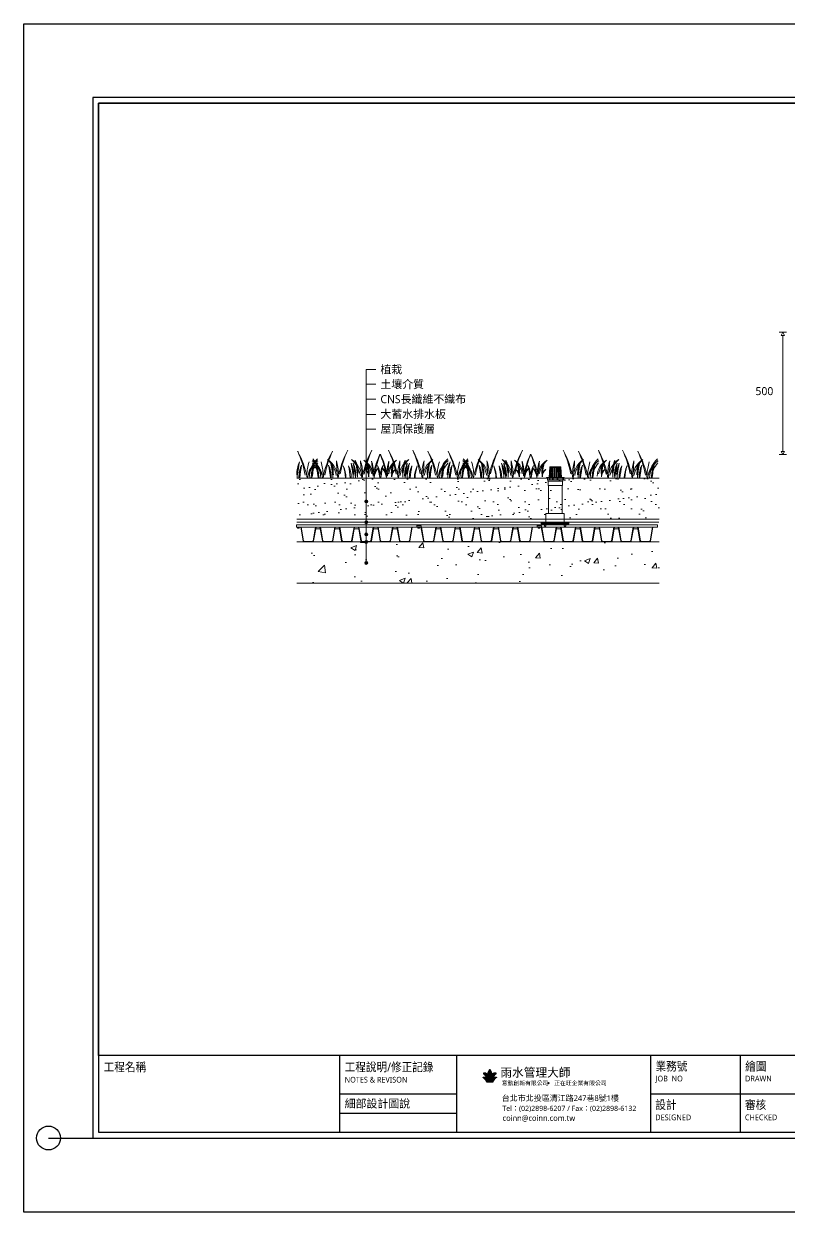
# Model space of a CAD drawing. Header units: millimetres. Extents: x 438 to 4638, y 478 to 3448.
# Drawn here: x 438 to 2353, y 478 to 3448 of the extents above; entities that cross this region are included whole.
import ezdxf
from ezdxf.enums import TextEntityAlignment as Align

# ---------------------------------------------------------------- set-up
doc = ezdxf.new("R2010")
doc.units = ezdxf.units.MM
doc.styles.add('圖框文字', font='Microsoft JhengHei.ttf')
doc.styles.add('微軟正黑體-20', font='Microsoft JhengHei.ttf', dxfattribs={"height": 20})

msp = doc.modelspace()

# ---------------------------------------------------------------- hatches: boundary and pattern name
at = {"lineweight": 5}
h = msp.add_hatch(color=256, dxfattribs=at)
h.dxf.hatch_style = 1
h.paths.add_polyline_path([(1298.7, 2337.5, 1), (1291.1, 2337.5, 1)])
h = msp.add_hatch(dxfattribs=at)
h.set_pattern_fill('AR-SAND', color=256)
h.set_pattern_definition([(37.5, (279.173, 596.37), (-1.6, 48.9413), [0, -38.608, 0, -43.18, 0, -41.275]), (7.5, (279.173, 596.37), (44.9523, 71.6825), [0, -20.828, 0, -34.798, 0, -13.335]), (327.5, (247.93, 596.37), (79.09924, 0.1437), [0, -12.7, 0, -45.72, 0, -59.69]), (317.5, (247.93, 596.37), (76.3556, 22.293), [0, -6.35, 0, -29.972, 0, -34.29])])
h.paths.add_polyline_path([(2027.5, 2313), (1121.2, 2313), (1121.2, 2210.3), (2027.5, 2210.3)])
h = msp.add_hatch(color=256, dxfattribs=at)
h.dxf.hatch_style = 1
h.paths.add_polyline_path([(1298.7, 2254.8, 1), (1291.1, 2254.8, 1)])
h = msp.add_hatch(color=256, dxfattribs=at)
h.dxf.hatch_style = 1
h.paths.add_polyline_path([(1298.7, 2202.8, 1), (1291.1, 2202.8, 1)])
h = msp.add_hatch(color=256, dxfattribs=at)
h.dxf.hatch_style = 1
h.paths.add_polyline_path([(1298.7, 2172.4, 1), (1291.1, 2172.4, 1)])
h = msp.add_hatch(dxfattribs=at)
h.set_pattern_fill('AR-CONC', color=256, scale=0.8)
h.set_pattern_definition([(50, (279.17, 585.73), (145.748, -12.751), [15.24, -167.64]), (355, (279.17, 585.73), (-28.195, 152.845), [12.192, -134.1125]), (100.4514, (291.32, 584.67), (117.553, 140.094), [12.952, -142.472]), (46.184, (279.17, 626.37), (216.863, -33.634), [22.86, -251.46]), (96.636, (297.25, 623.57), (189.923, 197.94), [19.428, -213.708]), (351.184, (279.17, 626.37), (189.923, 197.94), [18.288, -201.168]), (21, (299.49, 616.21), (121.2915, -81.812), [15.24, -167.64]), (326, (299.5, 616.21), (49.442, 147.35), [12.192, -134.112]), (71.4514, (309.6, 609.4), (170.733, 65.538), [12.952, -142.472]), (37.5, (279.173, 585.734), (2.4709, 67.644), [0, -132.4864, 0, -136.144, 0, -134.62]), (7.5, (279.17, 585.734), (53.4557, 80.1445), [0, -77.6224, 0, -129.4384, 0, -51.308]), (327.5, (233.86, 585.734), (108.4725, -4.583), [0, -50.8, 0, -158.496, 0, -210.312]), (317.5, (213.54, 585.73), (118.5033, 20.3412), [0, -66.04, 0, -105.2576, 0, -149.352])])
h.paths.add_polyline_path([(2027.5, 2153.4), (1121.2, 2153.4), (1121.2, 2050.8), (2027.5, 2050.8)])
h = msp.add_hatch(color=256, dxfattribs=at)
h.dxf.hatch_style = 1
h.paths.add_polyline_path([(1298.7, 2153.4, 1), (1291.1, 2153.4, 1)])
h = msp.add_hatch(color=256, dxfattribs=at)
h.dxf.hatch_style = 1
h.paths.add_polyline_path([(1298.7, 2101.1, 1), (1291.1, 2101.1, 1)])
at = {"true_color": 0xf8d731}
h = msp.add_hatch(color=40, dxfattribs=at)
h.dxf.hatch_style = 1
edge = h.paths.add_edge_path()
edge.add_spline(control_points=[(1609.1, 814.8), (1610, 815.4), (1611, 815.9), (1611.8, 816.4), (1612.8, 816.7), (1613.2, 816.9), (1613.2, 816.9), (1613.3, 817.1), (1614, 818.2), (1614.4, 818.7), (1614.7, 819.3), (1615.2, 819.8), (1615.6, 820.4), (1616.1, 821.1), (1616.4, 821.5), (1616.9, 822), (1617.7, 822.9), (1618, 823.2), (1618.3, 823.6), (1618.8, 824), (1619.3, 824.4), (1619.5, 824.6), (1619.8, 824.9), (1620, 825.1), (1620.1, 825.4), (1620.1, 825.5), (1620, 825.7), (1620, 825.7), (1619.7, 825.9), (1619.4, 826), (1618.9, 826), (1618.4, 826.1), (1618, 826.2), (1617.4, 826.2), (1616.7, 826.2), (1616, 826.1), (1615.3, 826), (1614.9, 825.9), (1614.2, 825.7), (1613.5, 825.4), (1613, 825.2), (1612.4, 824.9), (1611.8, 824.5), (1611.1, 824.1), (1610.7, 823.8), (1610.2, 823.4), (1609.7, 823), (1609.3, 822.6), (1609.2, 822.6), (1609.2, 822.6), (1609.2, 822.7), (1609.1, 823.6), (1609, 824.4), (1608.3, 827.6), (1607.9, 828.6), (1607.3, 830.1), (1606.7, 831.2), (1606.2, 832.3), (1605.3, 833.5), (1604.6, 834.2), (1604.2, 834.5), (1603.9, 834.6), (1603.7, 834.5), (1603.5, 834.3), (1603.2, 834.1), (1603.1, 834), (1602.7, 833.5), (1602.5, 833.3), (1602.2, 832.8), (1601.8, 832.3), (1601.5, 831.8), (1601.1, 830.9), (1600.4, 829.5), (1599.7, 827.7), (1599.4, 826.8), (1599, 825.2), (1598.8, 823.7), (1598.8, 822.8), (1598.8, 822.6), (1598.7, 822.6), (1597.7, 823.5), (1596.6, 824.2), (1595.3, 825), (1593.8, 825.6), (1592.4, 826), (1591.1, 826.2), (1589.2, 826.1), (1588.2, 825.9), (1587.9, 825.7), (1587.9, 825.6), (1587.9, 825.5), (1587.9, 825.3), (1588, 825), (1588.3, 824.7), (1588.9, 824.1), (1589.4, 823.7), (1589.9, 823.2), (1591.1, 822), (1591.8, 821.1), (1592.2, 820.7), (1592.6, 820), (1593.1, 819.4), (1593.7, 818.6), (1594.1, 817.9), (1594.7, 817), (1594.7, 816.9), (1594.9, 816.8), (1595.7, 816.5), (1596.5, 816.1), (1597.2, 815.8), (1597.6, 815.5), (1598, 815.2), (1598.6, 814.9), (1598.8, 814.8), (1598.9, 814.8), (1598.9, 814.8), (1598.9, 815), (1599.1, 816.6), (1599.4, 817.9), (1599.6, 819), (1600.2, 820.8), (1600.4, 821.4), (1600.7, 822.4), (1601.1, 823.3), (1601.4, 823.8), (1601.9, 824.7), (1602.3, 825.3), (1602.8, 825.8), (1603.3, 826.2), (1603.6, 826.3), (1604, 826.3), (1604.3, 826.3), (1604.8, 826.1), (1605.3, 825.6), (1605.7, 825.2), (1606, 824.6), (1606.5, 823.8), (1607, 822.8), (1607.4, 821.9), (1607.7, 821), (1608, 820), (1608.2, 819.4), (1608.4, 818.4), (1608.7, 817.5), (1608.9, 816.5), (1609, 815.9), (1609.1, 815.1), (1609.1, 814.8), (1609.1, 814.8)], knot_values=[0, 0, 0, 0, 1, 2, 3, 4, 5, 6, 7, 8, 9, 10, 11, 12, 13, 14, 15, 16, 17, 18, 19, 20, 21, 22, 23, 24, 25, 26, 27, 28, 29, 30, 31, 32, 33, 34, 35, 36, 37, 38, 39, 40, 41, 42, 43, 44, 45, 46, 47, 48, 49, 50, 51, 52, 53, 54, 55, 56, 57, 58, 59, 60, 61, 61, 61, 62, 63, 64, 65, 66, 67, 68, 69, 70, 71, 72, 73, 74, 75, 76, 77, 78, 79, 80, 81, 82, 83, 84, 85, 86, 87, 88, 89, 90, 91, 92, 93, 94, 95, 96, 97, 98, 99, 100, 101, 102, 103, 104, 105, 106, 107, 108, 109, 110, 111, 112, 113, 114, 115, 116, 117, 118, 119, 120, 121, 122, 123, 124, 125, 126, 127, 128, 129, 130, 131, 132, 133, 134, 135, 136, 137, 138, 139, 140, 141, 142, 143, 144, 144, 144, 144], degree=3, periodic=0)
edge = h.paths.add_edge_path()
edge.add_spline(control_points=[(1604, 803.1), (1607.1, 803.1), (1609.1, 803.1), (1609.8, 803.1), (1610.2, 803.2), (1610.6, 803.3), (1610.8, 803.4), (1611.1, 803.7), (1611.3, 803.9), (1611.6, 804.6), (1612.2, 805.8), (1612.5, 806.4), (1613, 807.2), (1613.5, 808), (1614.1, 808.8), (1614.7, 809.7), (1615.5, 810.6), (1616.3, 811.5), (1617.4, 812.6), (1618.2, 813.3), (1618.8, 813.9), (1619.4, 814.4), (1619.9, 814.8), (1620.2, 815.2), (1620.3, 815.4), (1620.4, 815.6), (1620.3, 815.8), (1620.2, 816), (1620, 816.1), (1619.4, 816.2), (1618.7, 816.3), (1617.4, 816.4), (1616.4, 816.3), (1615.2, 816.3), (1614.2, 816.1), (1613, 815.8), (1612.3, 815.5), (1611.4, 815), (1610.5, 814.5), (1609.4, 813.8), (1608.6, 813.2), (1608.2, 812.7), (1608.1, 812.8), (1608, 813.2), (1607.9, 814.1), (1607.5, 816.6), (1607.2, 818), (1606.7, 819.6), (1606.3, 821.1), (1605.5, 822.9), (1604.8, 824.2), (1604.7, 824.4), (1604.4, 824.7), (1604.1, 824.9), (1604, 824.9), (1603.8, 825), (1603.6, 824.8), (1603.3, 824.6), (1603, 824.2), (1602.7, 823.7), (1602.2, 822.9), (1601.9, 822.1), (1601.5, 821.3), (1601.1, 820.2), (1600.8, 819.2), (1600.4, 817.8), (1600.2, 816.6), (1599.9, 815.4), (1599.8, 814.3), (1599.7, 813.4), (1599.6, 812.8), (1599.6, 812.7), (1599.5, 812.8), (1599.2, 813), (1598.2, 813.7), (1597.3, 814.4), (1596.5, 814.9), (1595.7, 815.3), (1594.7, 815.8), (1593.7, 816.1), (1592.7, 816.3), (1591.9, 816.3), (1590.8, 816.4), (1589.3, 816.3), (1588.5, 816.2), (1587.9, 816.2), (1587.5, 816), (1587.5, 815.8), (1587.5, 815.5), (1587.7, 815.2), (1588.1, 814.7), (1589.1, 813.8), (1590, 813), (1591, 812), (1591.8, 811.2), (1592.7, 810.2), (1593.6, 809.1), (1594.7, 807.4), (1595.4, 806.2), (1596.1, 804.9), (1596.5, 804), (1596.7, 803.7), (1597, 803.5), (1597.4, 803.3), (1598.1, 803.2), (1599.2, 803.2), (1604, 803.1)], knot_values=[0, 0, 0, 0, 1, 2, 3, 4, 5, 6, 7, 8, 9, 10, 11, 12, 13, 14, 15, 16, 17, 18, 19, 20, 21, 22, 23, 24, 25, 26, 27, 28, 29, 30, 31, 32, 33, 34, 35, 36, 37, 38, 39, 40, 41, 42, 43, 44, 45, 46, 47, 48, 49, 50, 51, 52, 53, 54, 55, 56, 57, 58, 59, 60, 61, 62, 63, 64, 65, 66, 67, 68, 69, 70, 71, 72, 73, 74, 75, 76, 77, 78, 79, 80, 81, 82, 83, 84, 85, 86, 87, 88, 89, 90, 91, 92, 93, 94, 95, 96, 97, 98, 99, 100, 101, 102, 103, 104, 104, 104, 104], degree=3, periodic=0)
h = msp.add_hatch(color=256)
h.dxf.hatch_style = 1
h.paths.add_polyline_path([(1752.3, 801.1, 1), (1749.1, 801.1, 1)])

# ---------------------------------------------------------------- linework, layer by layer
for p, q in [((438.5, 3448.4, -163.2), (4638.5, 3448.4, -163.2)), ((438.5, 478.4, -163.2), (438.5, 3448.4, -163.2)), ((625.5, 3249.6, -163.2), (4451.4, 3249.6, -163.2)), ((625.5, 870.4, -163.2), (625.5, 3249.6, -163.2)), ((4451.4, 3249.6, -163.2), (625.5, 3249.6, -163.2)), ((625.5, 3249.6, -163.2), (625.5, 678.2, -163.2)), ((4451.4, 870.4, -163.2), (625.5, 870.4, -163.2)), ((4451.4, 870.4, -163.2), (625.5, 870.4, -163.2)), ((1228.4, 870.4, -163.2), (1228.4, 678.2, -163.2)), ((1520.3, 870.4, -163.2), (1520.3, 678.2, -163.2)), ((2005.7, 870.4, -163.2), (2005.7, 678.2, -163.2)), ((2229.8, 870.4, -163.2), (2229.8, 678.2, -163.2)), ((1228.4, 774.3, -163.2), (1520.3, 774.3, -163.2)), ((2005.7, 774.3, -163.2), (2453.9, 774.3, -163.2)), ((1228.4, 726.2, -163.2), (1520.3, 726.2, -163.2)), ((500.3, 663.9, -163.2), (611.3, 663.9, -163.2)), ((625.5, 678.2, -163.2), (4451.4, 678.2, -163.2)), ((4638.5, 478.4, -163.2), (438.5, 478.4, -163.2))]:
    msp.add_line(p, q)
at = {"color": 4}
for p, q in [((4465.6, 3263.8, -163.2), (611.3, 3263.8, -163.2)), ((611.3, 3263.8, -163.2), (611.3, 663.9, -163.2)), ((611.3, 663.9, -163.2), (4465.6, 663.9, -163.2))]:
    msp.add_line(p, q, dxfattribs=at)
at = {"lineweight": 5}
for p, q in [((2327.9, 2677.4), (2345.8, 2677.4)), ((2336.8, 2669.7), (2336.8, 2379.9)), ((1294.9, 2101.1), (1294.9, 2584.7)), ((1294.9, 2584.7), (1318.7, 2584.7)), ((1294.9, 2547.5), (1318.7, 2547.5)), ((1294.9, 2509.9), (1318.7, 2509.9)), ((1294.9, 2472.3), (1318.7, 2472.3)), ((1294.9, 2435.6), (1318.7, 2435.6)), ((2327.9, 2372.2), (2345.8, 2372.2)), ((1121.2, 2313), (2027.5, 2313)), ((2027.5, 2210.3), (1121.2, 2210.3)), ((1732.7, 2201), (1801.5, 2201)), ((1801.5, 2198.8), (1732.7, 2198.8)), ((1168.8, 2186.5), (1179.9, 2186.5)), ((1217, 2186.5), (1228, 2186.5)), ((1265.1, 2186.5), (1276.1, 2186.5)), ((1313.2, 2186.5), (1324.3, 2186.5)), ((1323.6, 2186.5), (1313.9, 2186.5)), ((1361.4, 2186.5), (1372.4, 2186.5)), ((1371.7, 2190.4), (1377.8, 2155.9)), ((1404.1, 2155.9), (1410.2, 2190.4)), ((1469.7, 2186.5), (1480.7, 2186.5)), ((1517.8, 2186.5), (1528.9, 2186.5)), ((1566, 2186.5), (1577, 2186.5)), ((1614.1, 2186.5), (1625.1, 2186.5)), ((1624.4, 2186.5), (1614.8, 2186.5)), ((1662.2, 2186.5), (1673.3, 2186.5)), ((1672.6, 2190.4), (1678.6, 2155.9)), ((1705, 2155.9), (1711.1, 2190.4)), ((1770.6, 2186.5), (1781.6, 2186.5)), ((1818.7, 2186.5), (1829.7, 2186.5)), ((1866.8, 2186.5), (1877.9, 2186.5)), ((1915, 2186.5), (1926, 2186.5)), ((1925.3, 2186.5), (1915.6, 2186.5)), ((1963.1, 2186.5), (1974.2, 2186.5)), ((1973.5, 2190.4), (1979.5, 2155.9)), ((2005.9, 2155.9), (2011.9, 2190.4)), ((2022.8, 2191.4), (2022.8, 2191.4)), ((1121.2, 2153.4), (2027.5, 2153.4)), ((1380.7, 2153.4), (1401.1, 2153.4)), ((1681.6, 2153.4), (1702, 2153.4)), ((1982.5, 2153.4), (2002.9, 2153.4)), ((2027.5, 2050.8), (1121.2, 2050.8))]:
    msp.add_line(p, q, dxfattribs=at)
at = {"color": 0, "linetype": 'Continuous', "lineweight": 5}
for p, q in [((1754.1, 2340.3), (1752.4, 2314.5)), ((1754, 2339.5), (1752.5, 2314.5)), ((1753.1, 2314.5), (1754.6, 2339.5)), ((1755.1, 2339.5), (1753.7, 2314.5)), ((1754, 2339.5), (1754.6, 2339.5)), ((1755, 2341.2), (1780.9, 2341.2)), ((1755.1, 2339.5), (1756.8, 2339.5)), ((1755.5, 2314.5), (1756.8, 2339.5)), ((1757.8, 2339.5), (1756.7, 2314.5)), ((1757.8, 2339.5), (1760.3, 2339.5)), ((1759.4, 2314.5), (1760.3, 2339.5)), ((1761.7, 2339.5), (1761, 2314.5)), ((1761.7, 2339.5), (1764.8, 2339.5)), ((1764.3, 2314.5), (1764.8, 2339.5)), ((1766.2, 2317.7), (1766.3, 2339.5)), ((1766.3, 2339.5), (1766.2, 2314.5)), ((1766.2, 2314.5), (1766.3, 2339.5)), ((1766.2, 2314.5), (1766.2, 2317.7)), ((1766.3, 2317.5), (1766.4, 2339.5)), ((1766.3, 2339.5), (1769.6, 2339.5)), ((1766.3, 2314.5), (1766.3, 2317.5)), ((1769.6, 2339.5), (1769.6, 2334.6)), ((1769.7, 2314.5), (1769.6, 2339.5)), ((1769.6, 2339.5), (1769.7, 2314.5)), ((1769.6, 2334.6), (1769.7, 2314.5)), ((1771.2, 2339.5), (1774.2, 2339.5)), ((1771.2, 2339.5), (1771.6, 2314.5)), ((1774.9, 2314.5), (1774.2, 2339.5)), ((1775.6, 2339.5), (1778.1, 2339.5)), ((1775.6, 2339.5), (1776.5, 2314.5)), ((1779.2, 2314.5), (1778.1, 2339.5)), ((1779.1, 2339.5), (1780.8, 2339.5)), ((1779.1, 2339.5), (1780.5, 2314.5)), ((1782.2, 2314.5), (1780.8, 2339.5)), ((1781.3, 2339.5), (1781.9, 2339.5)), ((1781.3, 2339.5), (1782.9, 2314.5)), ((1783.5, 2314.5), (1781.9, 2340.3)), ((1783.5, 2314.5), (1781.9, 2339.5)), ((1746.1, 2314), (1746.1, 2313)), ((1789.8, 2314), (1746.1, 2314)), ((1789.8, 2313), (1746.1, 2313)), ((1746.6, 2314.5), (1789.3, 2314.5)), ((1747.9, 2313), (1748.1, 2308.4)), ((1787.9, 2308.4), (1748.1, 2308.4)), ((1749.3, 2308.4), (1749.4, 2305.5)), ((1786.5, 2305.5), (1749.4, 2305.5)), ((1750, 2305.5), (1750.1, 2295.1)), ((1785.3, 2294.6), (1750.6, 2294.6)), ((1753.3, 2313), (1753.3, 2311)), ((1753.3, 2311), (1753.4, 2309.4)), ((1754.4, 2311.4), (1754.3, 2313)), ((1754.4, 2309.4), (1754.4, 2311.4)), ((1772.4, 2313), (1772.4, 2311)), ((1772.4, 2311), (1772.4, 2309.4)), ((1773.8, 2311.4), (1773.8, 2313)), ((1773.8, 2309.4), (1773.8, 2311.4)), ((1785.8, 2295.1), (1785.9, 2305.5)), ((1786.5, 2305.5), (1786.6, 2308.4)), ((1787.1, 2313), (1787, 2311)), ((1787, 2311), (1787, 2309.4)), ((1787.5, 2309.4), (1787.6, 2313)), ((1787.9, 2308.4), (1788, 2313)), ((1789.8, 2313), (1789.8, 2314))]:
    msp.add_line(p, q, dxfattribs=at)
at = {"lineweight": 5}
for points in [[(2341.2, 2669.7), (2336.8, 2677.4), (2332.4, 2669.7)], [(2332.4, 2379.9), (2336.8, 2372.2), (2341.2, 2379.9)], [(1750.6, 2294.6), (1785.2, 2294.6), (1785.2, 2224.7), (1750.6, 2224.7)], [(1740.5, 2198.8), (1743.9, 2198.8), (1743.9, 2192.7), (1740.5, 2192.7)], [(1744, 2201), (1790.3, 2201), (1790.3, 2224.7), (1744, 2224.7)], [(1790.3, 2198.8), (1793.7, 2198.8), (1793.7, 2192.7), (1790.3, 2192.7)]]:
    msp.add_lwpolyline(points, close=True, dxfattribs=at)
at = {"lineweight": 5, "const_width": 2}
msp.add_lwpolyline([(1121.2, 2202.8), (2027.5, 2202.8)], dxfattribs=at)
at = {"lineweight": 5}
for points in [[(1420.6, 2190.4, 0.436552), (1421.3, 2191.1), (1421.5, 2196.4), (1120.6, 2196.4), (1120.7, 2191.1, 0.406571), (1121.4, 2190.4, -0.000009)], [(1127.3, 2190.4), (1127.2, 2188.5, -0.39896), (1126.5, 2187.8), (1124, 2187.8, -0.39896), (1123.3, 2188.5), (1123.2, 2190.4)], [(1131, 2190.4), (1137.1, 2155.9, 0.364481), (1140, 2153.4), (1160.5, 2153.4, 0.36397), (1163.4, 2155.9), (1169.5, 2190.4)], [(1132.3, 2190.4), (1138.4, 2156.1, 0.364552), (1140, 2154.7), (1160.5, 2154.7, 0.36397), (1162.1, 2156.1), (1168.2, 2190.4)], [(1179.2, 2190.4), (1185.2, 2155.9, 0.364481), (1188.2, 2153.4), (1208.6, 2153.4, 0.36397), (1211.6, 2155.9), (1217.6, 2190.4)], [(1180.5, 2190.4), (1186.5, 2156.1, 0.364552), (1188.2, 2154.7), (1208.6, 2154.7, 0.36397), (1210.3, 2156.1), (1216.3, 2190.4)], [(1227.3, 2190.4), (1233.4, 2155.9, 0.364481), (1236.3, 2153.4), (1256.7, 2153.4, 0.36397), (1259.7, 2155.9), (1265.8, 2190.4)], [(1228.6, 2190.4), (1234.6, 2156.1, 0.364552), (1236.3, 2154.7), (1256.7, 2154.7, 0.36397), (1258.4, 2156.1), (1264.5, 2190.4)], [(1275.5, 2190.4), (1281.5, 2155.9, 0.364481), (1284.5, 2153.4), (1304.9, 2153.4, 0.36397), (1307.8, 2155.9), (1313.9, 2190.4)], [(1276.8, 2190.4), (1282.8, 2156.1, 0.364552), (1284.5, 2154.7), (1304.9, 2154.7, 0.36397), (1306.6, 2156.1), (1312.6, 2190.4)], [(1323.6, 2190.4), (1329.6, 2155.9, 0.364481), (1332.6, 2153.4), (1353, 2153.4, 0.36397), (1356, 2155.9), (1362.1, 2190.4)], [(1324.9, 2190.4), (1330.9, 2156.1, 0.364552), (1332.6, 2154.7), (1353, 2154.7, 0.36397), (1354.7, 2156.1), (1360.7, 2190.4)], [(1373, 2190.4), (1379, 2156.1, 0.364552), (1380.7, 2154.7), (1401.1, 2154.7, 0.36397), (1402.8, 2156.1), (1408.9, 2190.4)], [(1421.4, 2193.6), (1432.1, 2193.6), (1432, 2191.1, -0.406566), (1431.3, 2190.4), (1420.6, 2190.4)], [(1721.5, 2190.4, 0.436552), (1722.2, 2191.1), (1722.3, 2196.4), (1421.5, 2196.4), (1421.6, 2191.1, 0.406571), (1422.3, 2190.4, -0.000009)], [(1428.2, 2190.4), (1428.1, 2188.5, -0.39896), (1427.4, 2187.8), (1424.8, 2187.8, -0.39896), (1424.1, 2188.5), (1424, 2190.4)], [(1428.5, 2190.4), (1428.4, 2188.5, -0.39896), (1427.7, 2187.8), (1425.2, 2187.8, -0.39896), (1424.5, 2188.5), (1424.4, 2190.4)], [(1431.9, 2190.4), (1438, 2155.9, 0.364481), (1440.9, 2153.4), (1461.3, 2153.4, 0.36397), (1464.3, 2155.9), (1470.4, 2190.4)], [(1433.2, 2190.4), (1439.2, 2156.1, 0.364552), (1440.9, 2154.7), (1461.3, 2154.7, 0.36397), (1463, 2156.1), (1469.1, 2190.4)], [(1480, 2190.4), (1486.1, 2155.9, 0.364481), (1489.1, 2153.4), (1509.5, 2153.4, 0.36397), (1512.4, 2155.9), (1518.5, 2190.4)], [(1481.4, 2190.4), (1487.4, 2156.1, 0.364552), (1489.1, 2154.7), (1509.5, 2154.7, 0.36397), (1511.2, 2156.1), (1517.2, 2190.4)], [(1528.2, 2190.4), (1534.2, 2155.9, 0.364481), (1537.2, 2153.4), (1557.6, 2153.4, 0.36397), (1560.6, 2155.9), (1566.6, 2190.4)], [(1529.5, 2190.4), (1535.5, 2156.1, 0.364552), (1537.2, 2154.7), (1557.6, 2154.7, 0.36397), (1559.3, 2156.1), (1565.3, 2190.4)], [(1576.3, 2190.4), (1582.4, 2155.9, 0.364481), (1585.3, 2153.4), (1605.7, 2153.4, 0.36397), (1608.7, 2155.9), (1614.8, 2190.4)], [(1577.6, 2190.4), (1583.6, 2156.1, 0.364552), (1585.3, 2154.7), (1605.7, 2154.7, 0.36397), (1607.4, 2156.1), (1613.5, 2190.4)], [(1624.5, 2190.4), (1630.5, 2155.9, 0.364481), (1633.5, 2153.4), (1653.9, 2153.4, 0.36397), (1656.8, 2155.9), (1662.9, 2190.4)], [(1625.8, 2190.4), (1631.8, 2156.1, 0.364552), (1633.5, 2154.7), (1653.9, 2154.7, 0.36397), (1655.6, 2156.1), (1661.6, 2190.4)], [(1673.9, 2190.4), (1679.9, 2156.1, 0.364552), (1681.6, 2154.7), (1702, 2154.7, 0.36397), (1703.7, 2156.1), (1709.8, 2190.4)], [(1722.3, 2193.6), (1732.9, 2193.6), (1732.9, 2191.1, -0.406566), (1732.2, 2190.4), (1721.5, 2190.4)], [(2022.4, 2190.4, 0.436552), (2023.1, 2191.1), (2023.2, 2196.4), (1722.3, 2196.4), (1722.5, 2191.1, 0.406571), (1723.2, 2190.4, -0.000009)], [(1729.1, 2190.4), (1729, 2188.5, -0.39896), (1728.3, 2187.8), (1725.7, 2187.8, -0.39896), (1725, 2188.5), (1724.9, 2190.4)], [(1729.4, 2190.4), (1729.3, 2188.5, -0.39896), (1728.6, 2187.8), (1726, 2187.8, -0.39896), (1725.3, 2188.5), (1725.2, 2190.4)], [(1732.8, 2190.4), (1738.8, 2155.9, 0.364481), (1741.8, 2153.4), (1762.2, 2153.4, 0.36397), (1765.2, 2155.9), (1771.2, 2190.4)], [(1734.1, 2190.4), (1740.1, 2156.1, 0.364552), (1741.8, 2154.7), (1762.2, 2154.7, 0.36397), (1763.9, 2156.1), (1769.9, 2190.4)], [(1780.9, 2190.4), (1787, 2155.9, 0.364481), (1789.9, 2153.4), (1810.3, 2153.4, 0.36397), (1813.3, 2155.9), (1819.4, 2190.4)], [(1782.2, 2190.4), (1788.2, 2156.1, 0.364552), (1789.9, 2154.7), (1810.3, 2154.7, 0.36397), (1812, 2156.1), (1818.1, 2190.4)], [(1829.1, 2190.4), (1835.1, 2155.9, 0.364481), (1838.1, 2153.4), (1858.5, 2153.4, 0.36397), (1861.4, 2155.9), (1867.5, 2190.4)], [(1830.4, 2190.4), (1836.4, 2156.1, 0.364552), (1838.1, 2154.7), (1858.5, 2154.7, 0.36397), (1860.2, 2156.1), (1866.2, 2190.4)], [(1877.2, 2190.4), (1883.2, 2155.9, 0.364481), (1886.2, 2153.4), (1906.6, 2153.4, 0.36397), (1909.6, 2155.9), (1915.7, 2190.4)], [(1878.5, 2190.4), (1884.5, 2156.1, 0.364552), (1886.2, 2154.7), (1906.6, 2154.7, 0.36397), (1908.3, 2156.1), (1914.3, 2190.4)], [(1925.3, 2190.4), (1931.4, 2155.9, 0.364481), (1934.3, 2153.4), (1954.7, 2153.4, 0.36397), (1957.7, 2155.9), (1963.8, 2190.4)], [(1926.6, 2190.4), (1932.6, 2156.1, 0.364552), (1934.3, 2154.7), (1954.7, 2154.7, 0.36397), (1956.4, 2156.1), (1962.5, 2190.4)], [(1974.8, 2190.4), (1980.8, 2156.1, 0.364552), (1982.5, 2154.7), (2002.9, 2154.7, 0.36397), (2004.6, 2156.1), (2010.6, 2190.4)]]:
    msp.add_lwpolyline(points, format="xyb", dxfattribs=at)
for points in [[(1420.6, 2190.4), (1121.4, 2190.4)], [(1721.5, 2190.4), (1422.3, 2190.4)], [(2022.4, 2190.4), (1723.2, 2190.4)]]:
    msp.add_lwpolyline(points, dxfattribs=at)
for centre in [(1294.9, 2337.5), (1294.9, 2254.8), (1294.9, 2202.8), (1294.9, 2172.4), (1294.9, 2153.4), (1294.9, 2101.1)]:
    msp.add_circle(centre, 3.78, dxfattribs=at)
for centre, radius in [((1750.7, 801.1, -326.4), 1.56), ((500.3, 663.9, -163.2), 29.8)]:
    msp.add_circle(centre, radius)
for centre, radius, start, end in [((877.8, 2268.3), 269.9, 11.17, 24.4499), ((928.2, 2273.3), 222.5, 10.5508, 28.6766), ((1405.6, 2273.3), 222.5, 151.3234, 169.4492), ((1456.1, 2268.3), 269.9, 155.5501, 168.83), ((1444, 2276.2), 222.5, 151.3234, 170.2265), ((1494.4, 2271.3), 269.9, 155.5501, 168.83), ((1504.3, 2275.9), 222.5, 151.3234, 170.1513), ((1554.8, 2271), 269.9, 155.5501, 168.83), ((1105.1, 2271), 269.9, 11.17, 24.4499), ((1155.5, 2275.9), 222.5, 9.8487, 28.6766), ((1165.4, 2271.3), 269.9, 11.17, 24.4499), ((1215.9, 2276.2), 222.5, 9.7735, 28.6766), ((1203.7, 2268.3), 269.9, 11.17, 24.4499), ((1254.2, 2273.3), 222.5, 10.5508, 28.6766), ((1254.3, 2268.3), 269.9, 11.17, 24.4499), ((1304.7, 2273.3), 222.5, 10.5508, 28.6766), ((1782.1, 2273.3), 222.5, 151.3234, 169.4492), ((1832.6, 2268.3), 269.9, 155.5501, 168.83), ((1820.5, 2276.2), 222.5, 151.3234, 170.2265), ((1870.9, 2271.3), 269.9, 155.5501, 168.83), ((1880.8, 2275.9), 222.5, 151.3234, 170.1513), ((1931.3, 2271), 269.9, 155.5501, 168.83), ((1541.9, 2271.3), 269.9, 11.17, 24.4499), ((1592.4, 2276.2), 222.5, 9.7735, 28.6766), ((1580.2, 2268.3), 269.9, 11.17, 24.4499), ((1630.7, 2273.3), 222.5, 10.5508, 28.6766), ((1629.8, 2271), 269.9, 11.17, 24.4499), ((1680.3, 2275.9), 222.5, 9.8487, 28.6766), ((1690.2, 2271.3), 269.9, 11.17, 24.4499), ((1740.7, 2276.2), 222.5, 9.7735, 28.6766), ((1728.5, 2268.3), 269.9, 11.17, 24.4499), ((1779, 2273.3), 222.5, 10.5508, 28.6766), ((1194, 2322.6), 72.9, 154.9752, 181.4176), ((1253.7, 2315.2), 131.4, 163.1006, 180.5183), ((1428.7, 2293.2), 306.6, 168.6795, 174.759), ((1272.8, 2316.6), 126.4, 163.0875, 177.9595), ((1205.7, 2308.2), 57.7, 123.2103, 174.1927), ((1225.1, 2306.6), 75.8, 133.5703, 168.5592), ((1210.1, 2312.1), 57.7, 129.4517, 178.0701), ((1231.4, 2302.4), 75.8, 139.8117, 171.2064), ((1231, 2319.5), 72.9, 154.9752, 181.4176), ((1290.6, 2312.1), 131.4, 163.1006, 179.1684), ((1128.1, 2308.2), 57.7, 5.8073, 56.7897), ((1465.6, 2290.1), 306.6, 168.6795, 174.759), ((1123.7, 2312.1), 57.7, 1.9299, 50.5483), ((1102.5, 2302.4), 75.8, 8.7936, 40.1883), ((1108.8, 2306.6), 75.8, 11.4408, 46.4297), ((1043.2, 2312.1), 131.4, 0.8316, 16.8994), ((1102.9, 2319.5), 72.9, 358.5824, 25.0248), ((868.3, 2290.1), 306.6, 5.241, 11.3205), ((1061, 2316.6), 126.4, 2.0405, 16.9125), ((1166.4, 2311.1), 57.7, 1.8598, 56.7897), ((1145.8, 2304.5), 75.8, 11.4408, 46.4297), ((1080.2, 2315.2), 131.4, 359.4817, 16.8994), ((1139.8, 2322.6), 72.9, 358.5824, 25.0248), ((905.2, 2293.2), 306.6, 5.241, 11.3205), ((1099.4, 2319.6), 126.4, 2.0405, 16.9125), ((1911.4, 2390.6), 692, 182.8352, 186.3708), ((1148.9, 2315.3), 113.5, 359.0291, 17.9508), ((1200.4, 2322.6), 63, 359.6338, 26.0762), ((998.2, 2293.5), 264.9, 6.2924, 12.3719), ((1226.8, 2310.9), 57.7, 3.1321, 56.7897), ((1206.1, 2304.2), 75.8, 11.4408, 46.4297), ((1196.2, 2319.3), 72.9, 358.5824, 25.0248), ((1136.5, 2312), 131.4, 0.8892, 16.8994), ((961.6, 2290), 306.6, 5.241, 11.3205), ((1141.9, 2319.9), 131.4, 357.9778, 16.8994), ((1201.5, 2327.2), 72.9, 358.5824, 25.0248), ((966.9, 2297.9), 306.6, 5.241, 11.3205), ((1159.7, 2319.3), 126.4, 2.0405, 16.9125), ((1971.8, 2390.3), 692, 182.8352, 186.3708), ((1262.5, 2315.7), 49.8, 2.9111, 57.8411), ((1244.7, 2309.6), 65.5, 12.4922, 47.4811), ((1187.9, 2317.8), 113.5, 359.0291, 17.9508), ((1239.3, 2325.1), 63, 359.6338, 26.0762), ((1037.1, 2296), 264.9, 6.2924, 12.3719), ((1204.4, 2321.9), 109.2, 3.0919, 17.9638), ((1904.8, 2396.1), 597.9, 183.8865, 187.4222), ((1502.7, 2289.9), 192.3, 154.3375, 171.7353), ((1546.4, 2286.4), 233.2, 158.5018, 169.8813), ((1157.1, 2289.9), 192.3, 8.2647, 25.6625), ((1113.4, 2286.4), 233.2, 10.1187, 21.4982), ((1455.5, 2321.9), 109.2, 162.0362, 176.9081), ((1397.4, 2315.7), 49.8, 122.1589, 177.0889), ((755.1, 2396.1), 597.9, 352.5778, 356.1135), ((1415.1, 2309.6), 65.5, 132.5189, 167.5078), ((1420.5, 2325.1), 63, 153.9238, 180.3662), ((1472, 2317.8), 113.5, 162.0492, 180.9709), ((1622.7, 2296), 264.9, 167.6281, 173.7076), ((1500.1, 2319.3), 126.4, 163.0875, 177.9595), ((1433.1, 2310.9), 57.7, 123.2103, 176.8679), ((688.1, 2390.3), 692, 353.6292, 357.1648), ((1453.7, 2304.2), 75.8, 133.5703, 168.5592), ((1458.3, 2327.2), 72.9, 154.9752, 181.4176), ((1518, 2319.9), 131.4, 163.1006, 182.0222), ((1692.9, 2297.9), 306.6, 168.6795, 174.759), ((1463.7, 2319.3), 72.9, 154.9752, 181.4176), ((1523.3, 2312), 131.4, 163.1006, 179.1108), ((1698.3, 2290), 306.6, 168.6795, 174.759), ((1459.5, 2322.6), 63, 153.9238, 180.3662), ((1510.9, 2315.3), 113.5, 162.0492, 180.9709), ((1661.7, 2293.5), 264.9, 167.6281, 173.7076), ((1560.5, 2319.6), 126.4, 163.0875, 177.9595), ((1493.4, 2311.1), 57.7, 123.2103, 178.1402), ((748.4, 2390.6), 692, 353.6292, 357.1648), ((1514.1, 2304.5), 75.8, 133.5703, 168.5592), ((1520, 2322.6), 72.9, 154.9752, 181.4176), ((1579.7, 2315.2), 131.4, 163.1006, 180.5183), ((1754.6, 2293.2), 306.6, 168.6795, 174.759), ((1598.8, 2316.6), 126.4, 163.0875, 177.9595), ((1531.7, 2308.2), 57.7, 123.2103, 174.1927), ((1551, 2306.6), 75.8, 133.5703, 168.5592), ((1536.1, 2312.1), 57.7, 129.4517, 178.0701), ((1557.4, 2302.4), 75.8, 139.8117, 171.2064), ((1557, 2319.5), 72.9, 154.9752, 181.4176), ((1616.6, 2312.1), 131.4, 163.1006, 179.1684), ((1791.6, 2290.1), 306.6, 168.6795, 174.759), ((1570.5, 2322.6), 72.9, 154.9752, 181.4176), ((1630.2, 2315.2), 131.4, 163.1006, 180.5183), ((1805.2, 2293.2), 306.6, 168.6795, 174.759), ((1649.3, 2316.6), 126.4, 163.0875, 177.9595), ((1582.2, 2308.2), 57.7, 123.2103, 174.1927), ((1601.6, 2306.6), 75.8, 133.5703, 168.5592), ((1586.6, 2312.1), 57.7, 129.4517, 178.0701), ((1607.9, 2302.4), 75.8, 139.8117, 171.2064), ((1607.5, 2319.5), 72.9, 154.9752, 181.4176), ((1667.1, 2312.1), 131.4, 163.1006, 179.1684), ((1504.6, 2308.2), 57.7, 5.8073, 56.7897), ((1842.1, 2290.1), 306.6, 168.6795, 174.759), ((1500.2, 2312.1), 57.7, 1.9299, 50.5483), ((1479, 2302.4), 75.8, 8.7936, 40.1883), ((1485.3, 2306.6), 75.8, 11.4408, 46.4297), ((1419.7, 2312.1), 131.4, 0.8316, 16.8994), ((1479.4, 2319.5), 72.9, 358.5824, 25.0248), ((1244.8, 2290.1), 306.6, 5.241, 11.3205), ((1437.6, 2316.6), 126.4, 2.0405, 16.9125), ((1542.9, 2311.1), 57.7, 1.8598, 56.7897), ((1522.3, 2304.5), 75.8, 11.4408, 46.4297), ((1456.7, 2315.2), 131.4, 359.4817, 16.8994), ((1516.3, 2322.6), 72.9, 358.5824, 25.0248), ((1281.7, 2293.2), 306.6, 5.241, 11.3205), ((1475.9, 2319.6), 126.4, 2.0405, 16.9125), ((2287.9, 2390.6), 692, 182.8352, 186.3708), ((1525.4, 2315.3), 113.5, 359.0291, 17.9508), ((1576.9, 2322.6), 63, 359.6338, 26.0762), ((1374.7, 2293.5), 264.9, 6.2924, 12.3719), ((1603.3, 2310.9), 57.7, 3.1321, 56.7897), ((1582.6, 2304.2), 75.8, 11.4408, 46.4297), ((1572.7, 2319.3), 72.9, 358.5824, 25.0248), ((1513, 2312), 131.4, 0.8892, 16.8994), ((1338.1, 2290), 306.6, 5.241, 11.3205), ((1518.4, 2319.9), 131.4, 357.9778, 16.8994), ((1578, 2327.2), 72.9, 358.5824, 25.0248), ((1343.4, 2297.9), 306.6, 5.241, 11.3205), ((1536.2, 2319.3), 126.4, 2.0405, 16.9125), ((2348.3, 2390.3), 692, 182.8352, 186.3708), ((1639, 2315.7), 49.8, 2.9111, 57.8411), ((1621.2, 2309.6), 65.5, 12.4922, 47.4811), ((1564.4, 2317.8), 113.5, 359.0291, 17.9508), ((1615.8, 2325.1), 63, 359.6338, 26.0762), ((1413.6, 2296), 264.9, 6.2924, 12.3719), ((1580.9, 2321.9), 109.2, 3.0919, 17.9638), ((2281.3, 2396.1), 597.9, 183.8865, 187.4222), ((1879.3, 2289.9), 192.3, 154.3375, 171.7353), ((1922.9, 2286.4), 233.2, 158.5018, 169.8813), ((1533.6, 2289.9), 192.3, 8.2647, 25.6625), ((1489.9, 2286.4), 233.2, 10.1187, 21.4982), ((1832, 2321.9), 109.2, 162.0362, 176.9081), ((1773.9, 2315.7), 49.8, 122.1589, 177.0889), ((1131.6, 2396.1), 597.9, 352.5778, 356.1135), ((1791.6, 2309.6), 65.5, 132.5189, 167.5078), ((1797, 2325.1), 63, 153.9238, 180.3662), ((1848.5, 2317.8), 113.5, 162.0492, 180.9709), ((1999.2, 2296), 264.9, 167.6281, 173.7076), ((1937, 2319.6), 126.4, 163.0875, 177.9595), ((1869.9, 2311.1), 57.7, 123.2103, 178.1402), ((1124.9, 2390.6), 692, 353.6292, 357.1648), ((1890.6, 2304.5), 75.8, 133.5703, 168.5592), ((1896.5, 2322.6), 72.9, 154.9752, 181.4176), ((1956.2, 2315.2), 131.4, 163.1006, 180.5183), ((2131.1, 2293.2), 306.6, 168.6795, 174.759), ((1975.3, 2316.6), 126.4, 163.0875, 177.9595), ((1908.2, 2308.2), 57.7, 123.2103, 174.1927), ((1927.5, 2306.6), 75.8, 133.5703, 168.5592), ((1912.6, 2312.1), 57.7, 129.4517, 178.0701), ((1933.9, 2302.4), 75.8, 139.8117, 171.2064), ((1933.5, 2319.5), 72.9, 154.9752, 181.4176), ((1993.1, 2312.1), 131.4, 163.1006, 179.1684), ((2168.1, 2290.1), 306.6, 168.6795, 174.759), ((1922.1, 2315.7), 49.8, 122.1589, 177.0889), ((1939.9, 2309.6), 65.5, 132.5189, 167.5078), ((1945.3, 2325.1), 63, 153.9238, 180.3662), ((1996.7, 2317.8), 113.5, 162.0492, 180.9709), ((2147.5, 2296), 264.9, 167.6281, 173.7076), ((2024.9, 2319.3), 126.4, 163.0875, 177.9595), ((1957.8, 2310.9), 57.7, 123.2103, 176.8679), ((1212.8, 2390.3), 692, 353.6292, 357.1648), ((1978.5, 2304.2), 75.8, 133.5703, 168.5592), ((1983.1, 2327.2), 72.9, 154.9752, 181.4176), ((2042.7, 2319.9), 131.4, 163.1006, 182.0222), ((2217.7, 2297.9), 306.6, 168.6795, 174.759), ((1988.4, 2319.3), 72.9, 154.9752, 181.4176), ((2048.1, 2312), 131.4, 163.1006, 179.1108), ((2223.1, 2290), 306.6, 168.6795, 174.759), ((1984.2, 2322.6), 63, 153.9238, 180.3662), ((2035.7, 2315.3), 113.5, 162.0492, 180.9709), ((2186.5, 2293.5), 264.9, 167.6281, 173.7076), ((2085.2, 2319.6), 126.4, 163.0875, 177.9595), ((2018.2, 2311.1), 57.7, 123.2103, 178.1402), ((1273.2, 2390.6), 692, 353.6292, 357.1648), ((2038.8, 2304.5), 75.8, 133.5703, 168.5592), ((2044.8, 2322.6), 72.9, 154.9752, 181.4176), ((2104.4, 2315.2), 131.4, 163.1006, 180.5183), ((2279.4, 2293.2), 306.6, 168.6795, 174.759), ((2123.6, 2316.6), 126.4, 163.0875, 177.9595), ((2056.5, 2308.2), 57.7, 123.2103, 174.1927), ((2075.8, 2306.6), 75.8, 133.5703, 168.5592), ((2060.9, 2312.1), 57.7, 129.4517, 178.0701), ((2082.1, 2302.4), 75.8, 139.8117, 171.2064), ((2081.7, 2319.5), 72.9, 154.9752, 181.4176), ((2141.4, 2312.1), 131.4, 163.1006, 179.1684), ((2316.3, 2290.1), 306.6, 168.6795, 174.759), ((1199.4, 2314.7), 72.9, 154.9752, 180.5058), ((1259.1, 2307.3), 131.4, 163.1006, 177.069), ((1434, 2285.3), 306.6, 168.6795, 174.759), ((1091.8, 2302.8), 52.8, 42.7551, 43.9325), ((1110.3, 2311.8), 33.9, 52.9943, 54.6971), ((1134.5, 2314.7), 72.9, 359.4942, 25.0248), ((1074.8, 2307.3), 131.4, 2.931, 16.8994), ((899.9, 2285.3), 306.6, 5.241, 11.3205), ((1223.6, 2311.8), 33.9, 125.3029, 127.0057), ((1242.1, 2302.8), 52.8, 136.0675, 137.2449), ((1171.4, 2312.5), 72.9, 1.1849, 25.0248), ((1111.8, 2305.1), 131.4, 3.8706, 16.8994), ((1184.6, 2313), 72.9, 0.8332, 25.0248), ((950, 2283.6), 306.6, 5.6941, 11.3205), ((1272.2, 2314.6), 28.8, 2.4753, 44.6211), ((1282.3, 2318.7), 19.2, 7.7404, 57.4701), ((1343.8, 2315.9), 29.3, 130.7953, 179.0291), ((1359.9, 2308.4), 45.7, 140.3139, 172.9497), ((1266.7, 2316.9), 63, 5.1325, 26.0762), ((1215.3, 2309.6), 113.5, 2.2197, 17.9508), ((1064.5, 2287.8), 264.9, 6.2924, 12.3719), ((1393.1, 2316.9), 63, 153.9238, 174.8675), ((1444.5, 2309.6), 113.5, 162.0492, 177.7803), ((1595.3, 2287.8), 264.9, 167.6281, 173.7076), ((1300, 2308.4), 45.7, 7.0503, 39.6861), ((1316.1, 2315.9), 29.3, 0.9709, 49.2047), ((1377.5, 2318.7), 19.2, 122.5299, 172.2596), ((1387.7, 2314.6), 28.8, 135.3789, 177.5247), ((1475.3, 2313), 72.9, 154.9752, 179.1668), ((1709.9, 2283.6), 306.6, 168.6795, 174.3059), ((1488.4, 2312.5), 72.9, 154.9752, 178.8151), ((1548.1, 2305.1), 131.4, 163.1006, 176.1294), ((1525.4, 2314.7), 72.9, 154.9752, 180.5058), ((1585, 2307.3), 131.4, 163.1006, 177.069), ((1760, 2285.3), 306.6, 168.6795, 174.759), ((1417.8, 2302.8), 52.8, 42.7551, 43.9325), ((1436.2, 2311.8), 33.9, 52.9943, 54.6971), ((1575.9, 2314.7), 72.9, 154.9752, 180.5058), ((1635.6, 2307.3), 131.4, 163.1006, 177.069), ((1810.5, 2285.3), 306.6, 168.6795, 174.759), ((1468.3, 2302.8), 52.8, 42.7551, 43.9325), ((1486.8, 2311.8), 33.9, 52.9943, 54.6971), ((1511, 2314.7), 72.9, 359.4942, 25.0248), ((1451.3, 2307.3), 131.4, 2.931, 16.8994), ((1276.4, 2285.3), 306.6, 5.241, 11.3205), ((1600.1, 2311.8), 33.9, 125.3029, 127.0057), ((1618.6, 2302.8), 52.8, 136.0675, 137.2449), ((1547.9, 2312.5), 72.9, 1.1849, 25.0248), ((1488.3, 2305.1), 131.4, 3.8706, 16.8994), ((1561.1, 2313), 72.9, 0.8332, 25.0248), ((1326.5, 2283.6), 306.6, 5.6941, 11.3205), ((1648.7, 2314.6), 28.8, 2.4753, 44.6211), ((1658.8, 2318.7), 19.2, 7.7404, 57.4701), ((1720.3, 2315.9), 29.3, 130.7953, 179.0291), ((1736.4, 2308.4), 45.7, 140.3139, 172.9497), ((1643.2, 2316.9), 63, 5.1325, 26.0762), ((1591.8, 2309.6), 113.5, 2.2197, 17.9508), ((1441, 2287.8), 264.9, 6.2924, 12.3719), ((1769.6, 2316.9), 63, 153.9238, 174.8675), ((1821, 2309.6), 113.5, 162.0492, 177.7803), ((1971.8, 2287.8), 264.9, 167.6281, 173.7076), ((1676.5, 2308.4), 45.7, 7.0503, 39.6861), ((1692.6, 2315.9), 29.3, 0.9709, 49.2047), ((1754, 2318.7), 19.2, 122.5299, 172.2596), ((1764.2, 2314.6), 28.8, 135.3789, 177.5247), ((1901.9, 2314.7), 72.9, 154.9752, 180.5058), ((1961.5, 2307.3), 131.4, 163.1006, 177.069), ((2136.5, 2285.3), 306.6, 168.6795, 174.759), ((1794.3, 2302.8), 52.8, 42.7551, 43.9325), ((1812.7, 2311.8), 33.9, 52.9943, 54.6971), ((1902.3, 2318.7), 19.2, 122.5299, 172.2596), ((1912.4, 2314.6), 28.8, 135.3789, 177.5247), ((2000, 2313), 72.9, 154.9752, 179.1668), ((2234.6, 2283.6), 306.6, 168.6795, 174.3059), ((2013.2, 2312.5), 72.9, 154.9752, 178.8151), ((2072.8, 2305.1), 131.4, 163.1006, 176.1294), ((2050.1, 2314.7), 72.9, 154.9752, 180.5058), ((2109.8, 2307.3), 131.4, 163.1006, 177.069), ((2284.7, 2285.3), 306.6, 168.6795, 174.759), ((1942.5, 2302.8), 52.8, 42.7551, 43.9325), ((1961, 2311.8), 33.9, 52.9943, 54.6971), ((1734, 2199.9), 1.74, 139.5639, 220.4361), ((1800.2, 2199.9), 1.74, 319.5639, 40.4361), ((1380.7, 2156.4), 3.01, 189.9411, 270.0445), ((1401.1, 2156.4), 3.01, 270, 350), ((1681.6, 2156.4), 3.01, 189.9411, 270.0445), ((1702, 2156.4), 3.01, 270, 350), ((1982.5, 2156.4), 3.01, 189.9411, 270.0445), ((2002.9, 2156.4), 3.01, 270, 350)]:
    msp.add_arc(centre, radius, start, end, dxfattribs=at)
at = {"color": 0, "linetype": 'Continuous', "lineweight": 5}
for centre, radius, start, end in [((1755, 2340.2), 0.971, 90, 176.3588), ((1780.9, 2340.2), 0.971, 3.6412, 90), ((1746.6, 2314), 0.485, 90, 180), ((1750.6, 2295.1), 0.485, 180.6366, 270), ((1785.3, 2295.1), 0.485, 270, 359.3634), ((1789.3, 2314), 0.485, 0, 90)]:
    msp.add_arc(centre, radius, start, end, dxfattribs=at)
for points in [[(1753.7, 2309.4), (1753.6, 2309.4), (1753.5, 2309.4), (1753.4, 2309.4), (1753.4, 2309.4), (1753.4, 2309.4)], [(1754.4, 2309.4), (1754.3, 2309.4), (1754.1, 2309.4), (1753.9, 2309.4), (1753.8, 2309.4), (1753.7, 2309.4)], [(1773.2, 2309.4), (1773, 2309.4), (1772.9, 2309.4), (1772.7, 2309.4), (1772.5, 2309.4), (1772.4, 2309.4)], [(1773.8, 2309.4), (1773.7, 2309.4), (1773.6, 2309.4), (1773.4, 2309.4), (1773.3, 2309.4), (1773.2, 2309.4)], [(1787.4, 2309.4), (1787.4, 2309.4), (1787.3, 2309.4), (1787.2, 2309.4), (1787.1, 2309.4), (1787, 2309.4)]]:
    msp.add_open_spline(points, degree=3, knots=[0, 0, 0, 0, 0.5, 0.5, 1, 1, 1, 1], dxfattribs=at)
at = {"lineweight": 5}
for points, degree in [([(1179.9, 2186.5), (1168.8, 2186.5)], 1), ([(1228, 2186.5), (1217, 2186.5)], 1), ([(1276.1, 2186.5), (1265.1, 2186.5)], 1), ([(1324.3, 2186.5), (1313.2, 2186.5)], 1), ([(1313.9, 2186.5), (1317.1, 2186.5), (1320.3, 2186.5), (1323.6, 2186.5)], 3), ([(1372.4, 2186.5), (1361.4, 2186.5)], 1), ([(1480.7, 2186.5), (1469.7, 2186.5)], 1), ([(1528.9, 2186.5), (1517.8, 2186.5)], 1), ([(1577, 2186.5), (1566, 2186.5)], 1), ([(1625.1, 2186.5), (1614.1, 2186.5)], 1), ([(1614.8, 2186.5), (1618, 2186.5), (1621.2, 2186.5), (1624.4, 2186.5)], 3), ([(1673.3, 2186.5), (1662.2, 2186.5)], 1), ([(1781.6, 2186.5), (1770.6, 2186.5)], 1), ([(1829.7, 2186.5), (1818.7, 2186.5)], 1), ([(1877.9, 2186.5), (1866.8, 2186.5)], 1), ([(1926, 2186.5), (1915, 2186.5)], 1), ([(1915.6, 2186.5), (1918.9, 2186.5), (1922.1, 2186.5), (1925.3, 2186.5)], 3), ([(1974.2, 2186.5), (1963.1, 2186.5)], 1)]:
    msp.add_open_spline(points, degree=degree, dxfattribs=at)
for points in [[(1603.5, 834.3, -326.4), (1603.2, 834.1, -326.4), (1603.1, 834, -326.4), (1602.7, 833.5, -326.4), (1602.5, 833.3, -326.4), (1602.2, 832.8, -326.4), (1601.8, 832.3, -326.4), (1601.5, 831.8, -326.4), (1601.1, 830.9, -326.4), (1600.4, 829.5, -326.4), (1599.7, 827.7, -326.4), (1599.4, 826.8, -326.4), (1599, 825.2, -326.4), (1598.8, 823.7, -326.4), (1598.8, 822.8, -326.4), (1598.8, 822.6, -326.4), (1598.7, 822.6, -326.4), (1597.7, 823.5, -326.4), (1596.6, 824.2, -326.4), (1595.3, 825, -326.4), (1593.8, 825.6, -326.4), (1592.4, 826, -326.4), (1591.1, 826.2, -326.4), (1589.2, 826.1, -326.4), (1588.2, 825.9, -326.4), (1587.9, 825.7, -326.4), (1587.9, 825.6, -326.4), (1587.9, 825.5, -326.4), (1587.9, 825.3, -326.4), (1588, 825, -326.4), (1588.3, 824.7, -326.4), (1588.9, 824.1, -326.4), (1589.4, 823.7, -326.4), (1589.9, 823.2, -326.4), (1591.1, 822, -326.4), (1591.8, 821.1, -326.4), (1592.2, 820.7, -326.4), (1592.6, 820, -326.4), (1593.1, 819.4, -326.4), (1593.7, 818.6, -326.4), (1594.1, 817.9, -326.4), (1594.7, 817, -326.4), (1594.7, 816.9, -326.4), (1594.9, 816.8, -326.4), (1595.7, 816.5, -326.4), (1596.5, 816.1, -326.4), (1597.2, 815.8, -326.4), (1597.6, 815.5, -326.4), (1598, 815.2, -326.4), (1598.6, 814.9, -326.4), (1598.8, 814.8, -326.4), (1598.9, 814.8, -326.4), (1598.9, 814.8, -326.4), (1598.9, 815, -326.4), (1599.1, 816.6, -326.4), (1599.4, 817.9, -326.4), (1599.6, 819, -326.4), (1600.2, 820.8, -326.4), (1600.4, 821.4, -326.4), (1600.7, 822.4, -326.4), (1601.1, 823.3, -326.4), (1601.4, 823.8, -326.4), (1601.9, 824.7, -326.4), (1602.3, 825.3, -326.4), (1602.8, 825.8, -326.4), (1603.3, 826.2, -326.4), (1603.6, 826.3, -326.4), (1604, 826.3, -326.4), (1604.3, 826.3, -326.4), (1604.8, 826.1, -326.4), (1605.3, 825.6, -326.4), (1605.7, 825.2, -326.4), (1606, 824.6, -326.4), (1606.5, 823.8, -326.4), (1607, 822.8, -326.4), (1607.4, 821.9, -326.4), (1607.7, 821, -326.4), (1608, 820, -326.4), (1608.2, 819.4, -326.4), (1608.4, 818.4, -326.4), (1608.7, 817.5, -326.4), (1608.9, 816.5, -326.4), (1609, 815.9, -326.4), (1609.1, 815.1, -326.4), (1609.1, 814.8, -326.4), (1609.1, 814.8, -326.4)], [(1609.1, 814.8, -326.4), (1610, 815.4, -326.4), (1611, 815.9, -326.4), (1611.8, 816.4, -326.4), (1612.8, 816.7, -326.4), (1613.2, 816.9, -326.4), (1613.2, 816.9, -326.4), (1613.3, 817.1, -326.4), (1614, 818.2, -326.4), (1614.4, 818.7, -326.4), (1614.7, 819.3, -326.4), (1615.2, 819.8, -326.4), (1615.6, 820.4, -326.4), (1616.1, 821.1, -326.4), (1616.4, 821.5, -326.4), (1616.9, 822, -326.4), (1617.7, 822.9, -326.4), (1618, 823.2, -326.4), (1618.3, 823.6, -326.4), (1618.8, 824, -326.4), (1619.3, 824.4, -326.4), (1619.5, 824.6, -326.4), (1619.8, 824.9, -326.4), (1620, 825.1, -326.4), (1620.1, 825.4, -326.4), (1620.1, 825.5, -326.4), (1620, 825.7, -326.4), (1620, 825.7, -326.4), (1619.7, 825.9, -326.4), (1619.4, 826, -326.4), (1618.9, 826, -326.4), (1618.4, 826.1, -326.4), (1618, 826.2, -326.4), (1617.4, 826.2, -326.4), (1616.7, 826.2, -326.4), (1616, 826.1, -326.4), (1615.3, 826, -326.4), (1614.9, 825.9, -326.4), (1614.2, 825.7, -326.4), (1613.5, 825.4, -326.4), (1613, 825.2, -326.4), (1612.4, 824.9, -326.4), (1611.8, 824.5, -326.4), (1611.1, 824.1, -326.4), (1610.7, 823.8, -326.4), (1610.2, 823.4, -326.4), (1609.7, 823, -326.4), (1609.3, 822.6, -326.4), (1609.2, 822.6, -326.4), (1609.2, 822.6, -326.4), (1609.2, 822.7, -326.4), (1609.1, 823.6, -326.4), (1609, 824.4, -326.4), (1608.3, 827.6, -326.4), (1607.9, 828.6, -326.4), (1607.3, 830.1, -326.4), (1606.7, 831.2, -326.4), (1606.2, 832.3, -326.4), (1605.3, 833.5, -326.4), (1604.6, 834.2, -326.4), (1604.2, 834.5, -326.4), (1603.9, 834.6, -326.4), (1603.7, 834.5, -326.4), (1603.5, 834.3, -326.4)], [(1604, 803.1, -326.4), (1607.1, 803.1, -326.4), (1609.1, 803.1, -326.4), (1609.8, 803.1, -326.4), (1610.2, 803.2, -326.4), (1610.6, 803.3, -326.4), (1610.8, 803.4, -326.4), (1611.1, 803.7, -326.4), (1611.3, 803.9, -326.4), (1611.6, 804.6, -326.4), (1612.2, 805.8, -326.4), (1612.5, 806.4, -326.4), (1613, 807.2, -326.4), (1613.5, 808, -326.4), (1614.1, 808.8, -326.4), (1614.7, 809.7, -326.4), (1615.5, 810.6, -326.4), (1616.3, 811.5, -326.4), (1617.4, 812.6, -326.4), (1618.2, 813.3, -326.4), (1618.8, 813.9, -326.4), (1619.4, 814.4, -326.4), (1619.9, 814.8, -326.4), (1620.2, 815.2, -326.4), (1620.3, 815.4, -326.4), (1620.4, 815.6, -326.4), (1620.3, 815.8, -326.4), (1620.2, 816, -326.4), (1620, 816.1, -326.4), (1619.4, 816.2, -326.4), (1618.7, 816.3, -326.4), (1617.4, 816.4, -326.4), (1616.4, 816.3, -326.4), (1615.2, 816.3, -326.4), (1614.2, 816.1, -326.4), (1613, 815.8, -326.4), (1612.3, 815.5, -326.4), (1611.4, 815, -326.4), (1610.5, 814.5, -326.4), (1609.4, 813.8, -326.4), (1608.6, 813.2, -326.4), (1608.2, 812.7, -326.4), (1608.1, 812.8, -326.4), (1608, 813.2, -326.4), (1607.9, 814.1, -326.4), (1607.5, 816.6, -326.4), (1607.2, 818, -326.4), (1606.7, 819.6, -326.4), (1606.3, 821.1, -326.4), (1605.5, 822.9, -326.4), (1604.8, 824.2, -326.4), (1604.7, 824.4, -326.4), (1604.4, 824.7, -326.4), (1604.1, 824.9, -326.4), (1604, 824.9, -326.4), (1603.8, 825, -326.4), (1603.6, 824.8, -326.4), (1603.3, 824.6, -326.4), (1603, 824.2, -326.4), (1602.7, 823.7, -326.4), (1602.2, 822.9, -326.4), (1601.9, 822.1, -326.4), (1601.5, 821.3, -326.4), (1601.1, 820.2, -326.4), (1600.8, 819.2, -326.4), (1600.4, 817.8, -326.4), (1600.2, 816.6, -326.4), (1599.9, 815.4, -326.4), (1599.8, 814.3, -326.4), (1599.7, 813.4, -326.4), (1599.6, 812.8, -326.4), (1599.6, 812.7, -326.4), (1599.5, 812.8, -326.4), (1599.2, 813, -326.4), (1598.2, 813.7, -326.4), (1597.3, 814.4, -326.4), (1596.5, 814.9, -326.4), (1595.7, 815.3, -326.4), (1594.7, 815.8, -326.4), (1593.7, 816.1, -326.4), (1592.7, 816.3, -326.4), (1591.9, 816.3, -326.4), (1590.8, 816.4, -326.4), (1589.3, 816.3, -326.4), (1588.5, 816.2, -326.4), (1587.9, 816.2, -326.4), (1587.5, 816, -326.4), (1587.5, 815.8, -326.4), (1587.5, 815.5, -326.4), (1587.7, 815.2, -326.4), (1588.1, 814.7, -326.4), (1589.1, 813.8, -326.4), (1590, 813, -326.4), (1591, 812, -326.4), (1591.8, 811.2, -326.4), (1592.7, 810.2, -326.4), (1593.6, 809.1, -326.4), (1594.7, 807.4, -326.4), (1595.4, 806.2, -326.4), (1596.1, 804.9, -326.4), (1596.5, 804, -326.4), (1596.7, 803.7, -326.4), (1597, 803.5, -326.4), (1597.4, 803.3, -326.4), (1598.1, 803.2, -326.4), (1599.2, 803.2, -326.4), (1604, 803.1, -326.4)]]:
    msp.add_open_spline(points, degree=3)

# ---------------------------------------------------------------- texts
at = {"lineweight": 5, "style": '微軟正黑體-20'}
for s, p in [('植栽', (1330.4, 2574.6)), ('土壤介質', (1330.4, 2537.5)), ('CNS長纖維不織布', (1330.4, 2500.3)), ('大蓄水排水板', (1330.4, 2462.7)), ('屋頂保護層', (1330.4, 2426))]:
    msp.add_text(s, height=20, dxfattribs=at).set_placement(p)
at = {"color": 3, "style": '圖框文字', "width": 0.91}
for s, p in [('工程名稱', (638.2, 841.2, -163.2)), ('工程說明/修正記錄', (1241, 841.2, -163.2)), ('業務號', (2018.4, 843, -163.2)), ('繪圖', (2242.5, 843, -163.2)), ('設計', (2017.9, 746.9, -163.2)), ('審核', (2242, 746.9, -163.2))]:
    msp.add_text(s, height=21.43, dxfattribs=at).set_placement(p, align=Align.MIDDLE_LEFT)
at = {"color": 4, "style": '圖框文字'}
msp.add_text('雨水管理大師', height=21.43, dxfattribs=at).set_placement((1630.4, 816.8, -163.2))
at = {"style": '圖框文字', "width": 0.91}
for s, height, p in [('NOTES & REVISON', 14.212, (1241, 809.6, -163.2)), ('JOB  NO', 14.21, (2018.4, 812.4, -163.2)), ('DRAWN', 14.21, (2242.5, 812.4, -163.2)), ('DESIGNED', 14.21, (2017.9, 715.5, -163.2)), ('CHECKED', 14.21, (2242, 715.5, -163.2))]:
    msp.add_text(s, height=height, dxfattribs=at).set_placement(p, align=Align.MIDDLE_LEFT)
at = {"style": '圖框文字'}
for s, height, p in [('意動創新有限公司    正在旺企業有限公司', 10.422, (1633.8, 795.9, -163.2)), ('台北市北投區清江路247巷8號1樓', 14.283, (1633.8, 756.4, -163.2)), ('coinn@coinn.com.tw', 14.283, (1635.9, 706.7, -163.2))]:
    msp.add_text(s, height=height, dxfattribs=at).set_placement(p)
at = {"color": 3, "style": '圖框文字'}
msp.add_text('細部設計圖說', height=20, dxfattribs=at).set_placement((1241, 749.8, -163.2), align=Align.MIDDLE_LEFT)
at = {"style": '圖框文字', "width": 0.98}
msp.add_text('Tel：(02)2898-6207 / Fax：(02)2898-6132', height=12.739, dxfattribs=at).set_placement((1635.4, 731.6, -163.2))
at = {"lineweight": 5, "insert": (2268.3, 2530.3), "char_height": 20, "width": 66.475, "attachment_point": 4, "style": '微軟正黑體-20'}
msp.add_mtext('500', dxfattribs=at)

doc.saveas('drawing.dxf')
